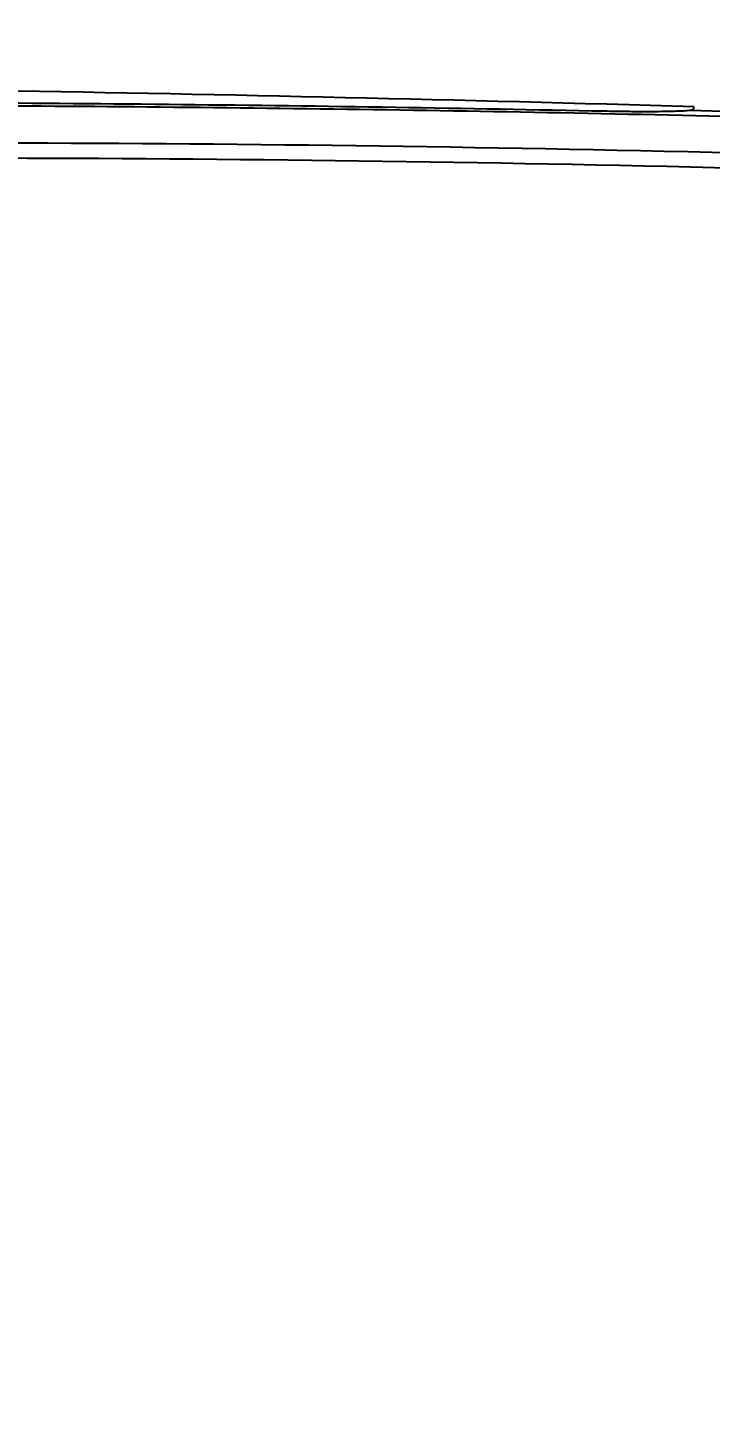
# Model space of a CAD drawing. Extents: x 2897 to 9100, y -47 to 2481.
# Drawn here: x 6769.5 to 6825.4, y 1792.1 to 1904.9 of the extents above; entities that cross this region are included whole.
import ezdxf

# ---------------------------------------------------------------- set-up
doc = ezdxf.new("R2010")
doc.units = 0
doc.header["$LTSCALE"] = 20
doc.header["$MEASUREMENT"] = 0
doc.layers.get('0').update_dxf_attribs({"linetype": 'CONTINUOUS'})
doc.layers.get('DEFPOINTS').update_dxf_attribs({"linetype": 'CONTINUOUS'})
doc.layers.add('1', color=7, linetype='CONTINUOUS')
doc.styles.get("Standard").update_dxf_attribs({"font": 'NanumGothic.ttf'})
doc.dimstyles.get("Standard").update_dxf_attribs({"dimtxt": 2.7, "dimasz": 2.5, "dimexe": 1.5, "dimexo": 1.5, "dimgap": 1.5, "dimtad": 1, "dimdec": 0, "dimlfac": 10, "dimzin": 0, "dimdsep": 46, "dimtxsty": 'Standard', "dimcen": 0, "dimclrt": 2, "dimadec": 0, "dimazin": 0, "dimtfac": 1, "dimtdec": 0, "dimtmove": 0, "dimatfit": 3, "dimfxl": 0, "dimtolj": 1, "dimtzin": 0, "dimarcsym": 0})

# ---------------------------------------------------------------- blocks, each defined once
blk = doc.blocks.new('*D14')
at = {"color": 3, "lineweight": -2}
for p, q in [((6485.22, 1702.27), (6485.22, 1982.17)), ((7209.48, 1702.27), (7209.48, 1982.17)), ((6505.22, 1977.17), (7189.48, 1977.17))]:
    blk.add_line(p, q, dxfattribs=at)
at = {"color": 3}
for points in [[(6505.22, 1980.51), (6505.22, 1973.84), (6485.22, 1977.17)], [(7189.48, 1980.51), (7189.48, 1973.84), (7209.48, 1977.17)]]:
    blk.add_solid(points, dxfattribs=at)
at = {"layer": 'DEFPOINTS', "color": 0}
for p in [(7209.48, 1977.17), (6485.22, 1700.77), (7209.48, 1700.77)]:
    blk.add_point(p, dxfattribs=at)
at = {"color": 2, "insert": (6847.35, 2003.51), "char_height": 30, "attachment_point": 5}
blk.add_mtext('\\A1;725', dxfattribs=at)
blk = doc.blocks.new('A$C429C0A1F')
at = {"layer": '1', "color": 0}
for points, knots in [([(394.7, 595.81), (395.01, 592.85), (395.62, 587.04), (396.26, 578.42), (396.75, 570.05), (397.1, 561.94), (397.35, 554.09), (397.69, 540.34), (397.89, 521.09), (398, 495.54), (398.04, 470.37), (397.97, 447.36), (397.81, 427.32), (397.59, 409.87), (397.37, 398.28), (397.26, 392.56)], [0, 0, 0, 0, 0.045181, 0.088951, 0.131312, 0.17225, 0.211761, 0.249847, 0.379425, 0.50016, 0.629546, 0.749964, 0.835403, 0.918733, 1, 1, 1, 1]), ([(397.6, 385.27), (398.16, 404.3), (398.58, 423.34), (399.27, 462.44), (399.52, 482.5), (399.83, 512.59), (399.94, 522.62), (399.99, 535.45), (400, 538.24), (400, 541.03)], [0, 0, 0, 0, 0.366692, 0.366692, 0.753057, 0.753057, 0.94624, 0.94624, 1, 1, 1, 1]), ([(396.58, 374.11), (396.9, 385.89), (397.14, 397.66), (397.5, 420.97), (397.61, 432.54), (397.74, 455.55), (397.75, 466.96), (397.69, 489.61), (397.62, 500.85), (397.53, 512.06)], [0, 0, 0, 0, 0.25, 0.25, 0.5, 0.5, 0.75, 0.75, 1, 1, 1, 1]), ([(397.26, 392.56), (397.25, 392.06), (397.23, 391.07), (397.22, 389.69), (397.22, 388.44), (397.24, 387.01), (397.29, 385.62), (397.36, 385.41), (397.4, 385.31)], [0, 0, 0, 0, 0.12729, 0.250557, 0.373778, 0.500926, 0.750248, 1, 1, 1, 1]), ([(397.32, 385.61), (396.12, 346.58), (394.39, 307.59), (389.44, 249.13), (387.36, 229.5), (381.38, 190.47), (377.52, 171.06), (370.75, 148.76), (369.75, 145.65), (368.69, 142.56)], [0, 0, 0, 0, 0.476872, 0.476872, 0.718755, 0.718755, 0.960638, 0.960638, 1, 1, 1, 1])]:
    blk.add_open_spline(points, degree=3, knots=knots, dxfattribs=at)
for points in [[(392.38, 373.88), (393.45, 415.32), (393.84, 456.6), (392.68, 497.63)], [(393.95, 497.99), (395.1, 456.91), (394.72, 415.57), (393.66, 374.11)], [(397.4, 385.31), (397.47, 385.3), (397.53, 385.28), (397.6, 385.27)]]:
    blk.add_open_spline(points, degree=3, dxfattribs=at)

msp = doc.modelspace()

# ---------------------------------------------------------------- block references
at = {"rotation": 90}
msp.add_blockref('A$C429C0A1F', (7209.32, 1500.79), dxfattribs=at)

# ---------------------------------------------------------------- dimensions: what is measured, and where the dimension line sits
dim = msp.add_linear_dim(base=(7209.48, 1977.17), p1=(6485.22, 1700.77), p2=(7209.48, 1700.77), text='725', dimstyle='Standard', override={"dimtxt": 30, "dimasz": 20, "dimexe": 5, "dimgap": 10, "dimlfac": 1, "dimzin": 12, "dimclrd": 3, "dimclre": 3, "dimazin": 2, "dimarcsym": 1})
dim.commit()
dim.dimension.update_dxf_attribs({"geometry": '*D14', "text_midpoint": (6847.35, 2003.51)})

doc.saveas('drawing.dxf')
